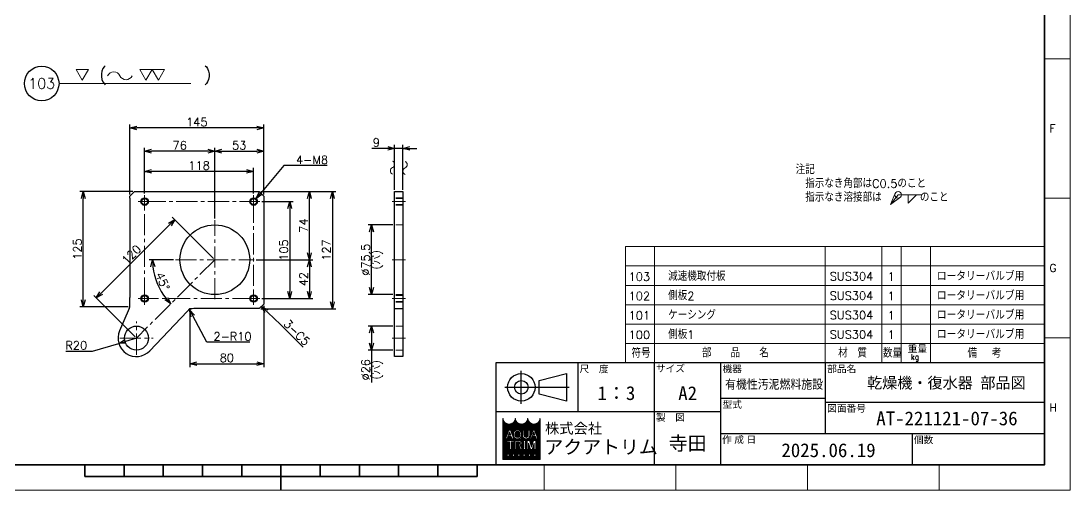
# Model space of a CAD drawing. Header units: millimetres. Extents: x 0 to 1764, y -26 to 1242.
# Drawn here: x 628 to 1764, y 0 to 508 of the extents above; entities that cross this region are included whole.
import ezdxf
from ezdxf.entities.mleader import LeaderData, LeaderLine
from ezdxf.enums import TextEntityAlignment as Align
from ezdxf.math import Vec2, Vec3

# ---------------------------------------------------------------- set-up
doc = ezdxf.new("R2010")
doc.units = ezdxf.units.MM
doc.header["$LTSCALE"] = 1.2
doc.header["$PDMODE"] = 99
doc.header["$PDSIZE"] = 1
doc.linetypes.add('CENTER2', pattern=[28.575, 19.05, -3.175, 3.175, -3.175])
doc.linetypes.add('HIDDEN', pattern=[9.525, 6.35, -3.175])
for name, color, linetype, lineweight in [('04_HIDDEN', 2, 'HIDDEN', 13), ('05_CENTER', 4, 'CENTER2', 13), ('07_TEXT', 3, 'Continuous', 13), ('08_DIM', 3, 'Continuous', 13), ('90_FRAME', 5, 'Continuous', 35)]:
    doc.layers.add(name, color=color, linetype=linetype, lineweight=lineweight)
doc.layers.add('10_DRAFT', color=8, linetype='Continuous', lineweight=0, plot=False)
doc.layers.add('91_BLANK', color=5, linetype='Continuous', lineweight=0, plot=False)
doc.styles.add('KSS_TXT', font='txt.shx', dxfattribs={"bigfont": 'extfont2.shx'})
doc.styles.add('KSS_TXT_L', font='txt.shx', dxfattribs={"height": 3, "bigfont": 'extfont2.shx'})
doc.styles.add('MS_G', font='MS Gothic.ttf')
doc.styles.get("Standard").update_dxf_attribs({"font": 'txt.shx', "bigfont": 'extfont2.shx'})
doc.styles.add('表題用', font='MS PGothic.ttf')
doc.dimstyles.new('KSS_DIM', dxfattribs={"dimscale": 3, "dimtxt": 3, "dimasz": 2.5, "dimexe": 1.25, "dimexo": 0.625, "dimtad": 1, "dimdsep": 46, "dimtxsty": 'KSS_TXT', "dimblk": 'OPEN30', "dimcen": 0, "dimazin": 2, "dimtfac": 0.75, "dimtmove": 0, "dimatfit": 3, "dimldrblk": 'OPEN30', "dimfxl": 1.25, "dimtolj": 1, "dimarcsym": 0})
doc.dimstyles.new('KSS_DIM$3', dxfattribs={"dimscale": 3, "dimtxt": 3, "dimasz": 2.5, "dimexe": 1.25, "dimexo": 0.625, "dimtad": 1, "dimtih": 1, "dimtoh": 1, "dimdsep": 46, "dimtxsty": 'KSS_TXT', "dimblk": 'OPEN30', "dimcen": 0, "dimazin": 2, "dimtfac": 0.75, "dimtofl": 0, "dimtmove": 0, "dimatfit": 3, "dimldrblk": 'OPEN30', "dimfxl": 1.25, "dimtolj": 1, "dimarcsym": 0})
doc.dimstyles.new('KSS_DIM$4', dxfattribs={"dimscale": 3, "dimtxt": 3, "dimasz": 2.5, "dimexe": 1.25, "dimexo": 0.625, "dimtad": 1, "dimtih": 1, "dimtoh": 1, "dimdsep": 46, "dimtxsty": 'KSS_TXT', "dimblk": 'OPEN30', "dimcen": 0, "dimse1": 1, "dimazin": 2, "dimtfac": 0.75, "dimtofl": 0, "dimtmove": 0, "dimatfit": 3, "dimldrblk": 'OPEN30', "dimfxl": 1.25, "dimtolj": 1, "dimarcsym": 0})

# ---------------------------------------------------------------- blocks, each defined once
blk = doc.blocks.new('Weld-line')
blk.add_line((0, 0), (1, 0))
blk = doc.blocks.new('Weld10-s5')
blk.add_circle((0, 0), 2)
blk = doc.blocks.new('Weld10-a1')
for p, q in [((5, 0), (0, 5)), ((0, 5), (0, 0)), ((0, 0), (5, 0))]:
    blk.add_line(p, q)
at = {"width": 0.9}
blk.add_attdef('S', text='', height=2.8, dxfattribs=at).set_placement((-2, 1), align=Align.RIGHT)
blk.add_attdef('L', (8, 1), '', height=2.8, dxfattribs=at)
blk = doc.blocks.new('_Open30')
at = {"color": 0, "linetype": 'ByBlock', "lineweight": -2}
for p, q in [((-1, 0.268), (0, 0)), ((0, 0), (-1, -0.268)), ((0, 0), (-1, 0))]:
    blk.add_line(p, q, dxfattribs=at)
blk = doc.blocks.new('AM_BALLOON1')
at = {"transparency": 16777216}
blk.add_circle((0, 0), 5, dxfattribs=at)
blk.add_attdef('B_NUMBER', text='', height=3, dxfattribs=at).set_placement((0, 0), align=Align.MIDDLE_CENTER)
blk = doc.blocks.new('_OPEN')
at = {"color": 0, "linetype": 'ByBlock'}
for p, q in [((-1, 0.17), (0, 0)), ((0, 0), (-1, -0.17)), ((0, 0), (-1, 0))]:
    blk.add_line(p, q, dxfattribs=at)
blk = doc.blocks.new('p1ba01')
for p, q in [((0, 0), (-1.5, 2.6)), ((-1.5, 2.6), (1.5, 2.6)), ((1.5, 2.6), (0, 0))]:
    blk.add_line(p, q)
blk = doc.blocks.new('p1ba02')
for p, q in [((-1.5, 2.6), (1.5, 2.6)), ((0, 0), (-1.5, 2.6)), ((1.5, 2.6), (0, 0)), ((3, 0), (1.5, 2.6)), ((1.5, 2.6), (4.5, 2.6)), ((4.5, 2.6), (3, 0))]:
    blk.add_line(p, q)
blk = doc.blocks.new('p1ba05')
for centre, start, end in [((-2.95, 0.29), 24.2276, 155.5758), ((0, 1.62), 204.2276, 335.5758)]:
    blk.add_arc(centre, 1.62, start, end)
blk = doc.blocks.new('M8Tz_1_1_1')
at = {"color": 0}
for radius in [4, 3.25]:
    blk.add_circle((0, 0), radius, dxfattribs=at)
at = {"layer": '05_CENTER'}
for p, q in [((6.9, 0), (-6.9, 0)), ((0, -6.9), (0, 6.9))]:
    blk.add_line(p, q, dxfattribs=at)
blk = doc.blocks.new('*D148')
at = {"layer": '08_DIM', "color": 0, "lineweight": -2, "transparency": 16777216}
for p, q in [((1030.9, 287.3), (1004, 287.3)), ((1007.7, 219.3), (1007.7, 279.8)), ((1030.9, 211.8), (1004, 211.8))]:
    blk.add_line(p, q, dxfattribs=at)
at = {"layer": 'Defpoints', "color": 0, "transparency": 16777216}
for p in [(1007.7, 287.3), (1032.7, 287.3), (1032.7, 211.8)]:
    blk.add_point(p, dxfattribs=at)
at = {"layer": '08_DIM', "color": 0, "lineweight": -2, "transparency": 16777216, "xscale": 7.5, "yscale": 7.5, "zscale": 7.5}
for p, rotation in [((1007.7, 287.3), 90), ((1007.7, 211.8), 270)]:
    blk.add_blockref('_Open30', p, dxfattribs=dict(at, rotation=rotation))
at = {"layer": '08_DIM', "color": 0, "transparency": 16777216, "char_height": 9, "attachment_point": 5, "rotation": 90, "style": 'KSS_TXT'}
for s, insert in [('\\A1;\\A1;%%c75.5', (1001.4, 249.5)), ('\\A1;(穴)', (1014.1, 249.5))]:
    blk.add_mtext(s, dxfattribs=dict(at, insert=insert))
blk = doc.blocks.new('*D149')
at = {"layer": '08_DIM', "color": 0, "lineweight": -2, "transparency": 16777216}
for p, q in [((887.9, 323.5), (944.2, 323.5)), ((940.5, 257), (940.5, 316)), ((882.7, 249.5), (944.2, 249.5))]:
    blk.add_line(p, q, dxfattribs=at)
at = {"layer": 'Defpoints', "color": 0, "transparency": 16777216}
for p in [(886, 323.5), (940.5, 323.5), (880.8, 249.5)]:
    blk.add_point(p, dxfattribs=at)
at = {"layer": '08_DIM', "color": 0, "lineweight": -2, "transparency": 16777216, "xscale": 7.5, "yscale": 7.5, "zscale": 7.5}
for p, rotation in [((940.5, 323.5), 90), ((940.5, 249.5), 270)]:
    blk.add_blockref('_Open30', p, dxfattribs=dict(at, rotation=rotation))
at = {"layer": '08_DIM', "color": 0, "transparency": 16777216, "insert": (934.1, 286.5), "char_height": 9, "attachment_point": 5, "rotation": 90, "style": 'KSS_TXT'}
blk.add_mtext('\\A1;74', dxfattribs=at)
blk = doc.blocks.new('*D150')
at = {"layer": '08_DIM', "color": 0, "lineweight": -2, "transparency": 16777216}
for p, q in [((888.8, 312.5), (922.8, 312.5)), ((919.1, 305), (919.1, 215)), ((888.8, 207.5), (922.8, 207.5))]:
    blk.add_line(p, q, dxfattribs=at)
at = {"layer": 'Defpoints', "color": 0, "transparency": 16777216}
for p in [(887, 312.5), (887, 207.5), (919.1, 207.5)]:
    blk.add_point(p, dxfattribs=at)
at = {"layer": '08_DIM', "color": 0, "lineweight": -2, "transparency": 16777216, "xscale": 7.5, "yscale": 7.5, "zscale": 7.5}
for p, rotation in [((919.1, 312.5), 90), ((919.1, 207.5), 270)]:
    blk.add_blockref('_Open30', p, dxfattribs=dict(at, rotation=rotation))
at = {"layer": '08_DIM', "color": 0, "transparency": 16777216, "insert": (912.7, 260), "char_height": 9, "attachment_point": 5, "rotation": 90, "style": 'KSS_TXT'}
blk.add_mtext('\\A1;105', dxfattribs=at)
blk = doc.blocks.new('*D151')
at = {"layer": '08_DIM', "color": 0, "lineweight": -2, "transparency": 16777216}
for p, q in [((882.7, 249.5), (944.2, 249.5)), ((940.5, 242), (940.5, 215)), ((888.8, 207.5), (944.2, 207.5))]:
    blk.add_line(p, q, dxfattribs=at)
at = {"layer": 'Defpoints', "color": 0, "transparency": 16777216}
for p in [(880.8, 249.5), (887, 207.5), (940.5, 207.5)]:
    blk.add_point(p, dxfattribs=at)
at = {"layer": '08_DIM', "color": 0, "lineweight": -2, "transparency": 16777216, "xscale": 7.5, "yscale": 7.5, "zscale": 7.5}
for p, rotation in [((940.5, 249.5), 90), ((940.5, 207.5), 270)]:
    blk.add_blockref('_Open30', p, dxfattribs=dict(at, rotation=rotation))
at = {"layer": '08_DIM', "color": 0, "transparency": 16777216, "insert": (934.1, 228.5), "char_height": 9, "attachment_point": 5, "rotation": 90, "style": 'KSS_TXT'}
blk.add_mtext('\\A1;42', dxfattribs=at)
blk = doc.blocks.new('*D152')
at = {"layer": '08_DIM', "color": 0, "lineweight": -2, "transparency": 16777216}
for p, q in [((887.9, 323.5), (969, 323.5)), ((965.3, 316), (965.3, 204)), ((887.9, 196.5), (969, 196.5))]:
    blk.add_line(p, q, dxfattribs=at)
at = {"layer": 'Defpoints', "color": 0, "transparency": 16777216}
for p in [(886, 323.5), (886, 196.5), (965.3, 196.5)]:
    blk.add_point(p, dxfattribs=at)
at = {"layer": '08_DIM', "color": 0, "lineweight": -2, "transparency": 16777216, "xscale": 7.5, "yscale": 7.5, "zscale": 7.5}
for p, rotation in [((965.3, 323.5), 90), ((965.3, 196.5), 270)]:
    blk.add_blockref('_Open30', p, dxfattribs=dict(at, rotation=rotation))
at = {"layer": '08_DIM', "color": 0, "transparency": 16777216, "insert": (958.9, 260), "char_height": 9, "attachment_point": 5, "rotation": 90, "style": 'KSS_TXT'}
blk.add_mtext('\\A1;127', dxfattribs=at)
blk = doc.blocks.new('*D153')
at = {"layer": '08_DIM', "color": 0, "lineweight": -2, "transparency": 16777216}
for p, q in [((838, 294.2), (838, 370.9)), ((845.5, 367.2), (883.5, 367.2)), ((891, 320.4), (891, 370.9))]:
    blk.add_line(p, q, dxfattribs=at)
at = {"layer": 'Defpoints', "color": 0, "transparency": 16777216}
for p in [(891, 367.2), (891, 318.5), (838, 292.3)]:
    blk.add_point(p, dxfattribs=at)
at = {"layer": '08_DIM', "color": 0, "lineweight": -2, "transparency": 16777216, "xscale": 7.5, "yscale": 7.5, "zscale": 7.5, "rotation": 180}
blk.add_blockref('_Open30', (838, 367.2), dxfattribs=at)
at = {"layer": '08_DIM', "color": 0, "lineweight": -2, "transparency": 16777216, "xscale": 7.5, "yscale": 7.5, "zscale": 7.5}
blk.add_blockref('_Open30', (891, 367.2), dxfattribs=at)
at = {"layer": '08_DIM', "color": 0, "transparency": 16777216, "insert": (864.5, 373.5), "char_height": 9, "attachment_point": 5, "style": 'KSS_TXT'}
blk.add_mtext('\\A1;53', dxfattribs=at)
blk = doc.blocks.new('*D154')
at = {"layer": '08_DIM', "color": 0, "lineweight": -2, "transparency": 16777216}
for p, q in [((762, 321.3), (762, 349)), ((872.5, 345.2), (769.5, 345.2)), ((880, 321.3), (880, 349))]:
    blk.add_line(p, q, dxfattribs=at)
at = {"layer": 'Defpoints', "color": 0, "transparency": 16777216}
for p in [(762, 345.2), (762, 319.5), (880, 319.5)]:
    blk.add_point(p, dxfattribs=at)
at = {"layer": '08_DIM', "color": 0, "lineweight": -2, "transparency": 16777216, "xscale": 7.5, "yscale": 7.5, "zscale": 7.5, "rotation": 180}
blk.add_blockref('_Open30', (762, 345.2), dxfattribs=at)
at = {"layer": '08_DIM', "color": 0, "lineweight": -2, "transparency": 16777216, "xscale": 7.5, "yscale": 7.5, "zscale": 7.5}
blk.add_blockref('_Open30', (880, 345.2), dxfattribs=at)
at = {"layer": '08_DIM', "color": 0, "transparency": 16777216, "insert": (821, 351.6), "char_height": 9, "attachment_point": 5, "style": 'KSS_TXT'}
blk.add_mtext('\\A1;118', dxfattribs=at)
blk = doc.blocks.new('*D155')
at = {"layer": '08_DIM', "color": 0, "lineweight": -2, "transparency": 16777216}
for p, q in [((762, 321.3), (762, 370.9)), ((830.5, 367.2), (769.5, 367.2)), ((838, 294.2), (838, 370.9))]:
    blk.add_line(p, q, dxfattribs=at)
at = {"layer": 'Defpoints', "color": 0, "transparency": 16777216}
for p in [(762, 367.2), (762, 319.5), (838, 292.3)]:
    blk.add_point(p, dxfattribs=at)
at = {"layer": '08_DIM', "color": 0, "lineweight": -2, "transparency": 16777216, "xscale": 7.5, "yscale": 7.5, "zscale": 7.5, "rotation": 180}
blk.add_blockref('_Open30', (762, 367.2), dxfattribs=at)
at = {"layer": '08_DIM', "color": 0, "lineweight": -2, "transparency": 16777216, "xscale": 7.5, "yscale": 7.5, "zscale": 7.5}
blk.add_blockref('_Open30', (838, 367.2), dxfattribs=at)
at = {"layer": '08_DIM', "color": 0, "transparency": 16777216, "insert": (800, 373.5), "char_height": 9, "attachment_point": 5, "style": 'KSS_TXT'}
blk.add_mtext('\\A1;76', dxfattribs=at)
blk = doc.blocks.new('*D156')
at = {"layer": '08_DIM', "color": 0, "lineweight": -2, "transparency": 16777216}
for p, q in [((746, 320.4), (746, 396)), ((883.5, 392.3), (753.5, 392.3)), ((891, 320.4), (891, 396))]:
    blk.add_line(p, q, dxfattribs=at)
at = {"layer": 'Defpoints', "color": 0, "transparency": 16777216}
for p in [(746, 392.3), (746, 318.5), (891, 318.5)]:
    blk.add_point(p, dxfattribs=at)
at = {"layer": '08_DIM', "color": 0, "lineweight": -2, "transparency": 16777216, "xscale": 7.5, "yscale": 7.5, "zscale": 7.5, "rotation": 180}
blk.add_blockref('_Open30', (746, 392.3), dxfattribs=at)
at = {"layer": '08_DIM', "color": 0, "lineweight": -2, "transparency": 16777216, "xscale": 7.5, "yscale": 7.5, "zscale": 7.5}
blk.add_blockref('_Open30', (891, 392.3), dxfattribs=at)
at = {"layer": '08_DIM', "color": 0, "transparency": 16777216, "insert": (818.5, 398.7), "char_height": 9, "attachment_point": 5, "style": 'KSS_TXT'}
blk.add_mtext('\\A1;145', dxfattribs=at)
blk = doc.blocks.new('*D157')
at = {"layer": '08_DIM', "color": 0, "lineweight": -2, "transparency": 16777216}
for p, q in [((836.7, 250.9), (791.9, 295.6)), ((715, 213.4), (789.3, 287.7)), ((751.9, 166), (707.1, 210.8))]:
    blk.add_line(p, q, dxfattribs=at)
at = {"layer": 'Defpoints', "color": 0, "transparency": 16777216}
for p in [(794.6, 293), (838, 249.5), (753.2, 164.7)]:
    blk.add_point(p, dxfattribs=at)
at = {"layer": '08_DIM', "color": 0, "lineweight": -2, "transparency": 16777216, "xscale": 7.5, "yscale": 7.5, "zscale": 7.5}
for p, rotation in [((794.6, 293), 44.9999995195425), ((709.7, 208.1), 224.9999995195425)]:
    blk.add_blockref('_Open30', p, dxfattribs=dict(at, rotation=rotation))
at = {"layer": '08_DIM', "color": 0, "transparency": 16777216, "insert": (747.6, 255.1), "char_height": 9, "attachment_point": 5, "rotation": 45, "style": 'KSS_TXT'}
blk.add_mtext('\\A1;120', dxfattribs=at)
blk = doc.blocks.new('*D158')
at = {"layer": '08_DIM', "color": 0, "lineweight": -2, "transparency": 16777216}
for p, q in [((1030.9, 177.7), (1004, 177.7)), ((1007.7, 170.2), (1007.7, 159.2)), ((1030.9, 151.7), (1004, 151.7)), ((1007.7, 151.7), (1007.7, 116.4))]:
    blk.add_line(p, q, dxfattribs=at)
at = {"layer": 'Defpoints', "color": 0, "transparency": 16777216}
for p in [(1032.7, 177.7), (1007.7, 151.7), (1032.7, 151.7)]:
    blk.add_point(p, dxfattribs=at)
at = {"layer": '08_DIM', "color": 0, "lineweight": -2, "transparency": 16777216, "xscale": 7.5, "yscale": 7.5, "zscale": 7.5}
for p, rotation in [((1007.7, 177.7), 90), ((1007.7, 151.7), 270)]:
    blk.add_blockref('_Open30', p, dxfattribs=dict(at, rotation=rotation))
at = {"layer": '08_DIM', "color": 0, "transparency": 16777216, "char_height": 9, "attachment_point": 5, "rotation": 90, "style": 'KSS_TXT'}
for s, insert in [('\\A1;\\A1;%%c26', (1001.4, 130.3)), ('\\A1;(穴)', (1014.1, 130.3))]:
    blk.add_mtext(s, dxfattribs=dict(at, insert=insert))
blk = doc.blocks.new('*D159')
at = {"layer": '08_DIM', "color": 0, "lineweight": -2, "transparency": 16777216}
for p, q in [((753.2, 164.7), (741.2, 161.1)), ((676.6, 150.3), (705.7, 150.3)), ((705.7, 150.3), (734, 158.9))]:
    blk.add_line(p, q, dxfattribs=at)
at = {"layer": 'Defpoints', "color": 0, "transparency": 16777216}
for p in [(753.2, 164.7), (734, 158.9)]:
    blk.add_point(p, dxfattribs=at)
at = {"layer": '08_DIM', "color": 0, "lineweight": -2, "transparency": 16777216, "xscale": 7.5, "yscale": 7.5, "zscale": 7.5, "rotation": 196.8527850480112}
blk.add_blockref('_Open30', (734, 158.9), dxfattribs=at)
at = {"layer": '08_DIM', "color": 0, "transparency": 16777216, "insert": (688, 156.7), "char_height": 9, "attachment_point": 5, "style": 'KSS_TXT'}
blk.add_mtext('\\A1;R20', dxfattribs=at)
blk = doc.blocks.new('*D160')
at = {"layer": '08_DIM', "color": 0, "lineweight": -2, "transparency": 16777216}
for p, q in [((749.2, 323.5), (691.8, 323.5)), ((695.6, 206), (695.6, 316)), ((744.2, 198.5), (691.8, 198.5))]:
    blk.add_line(p, q, dxfattribs=at)
at = {"layer": 'Defpoints', "color": 0, "transparency": 16777216}
for p in [(695.6, 323.5), (751, 323.5), (746, 198.5)]:
    blk.add_point(p, dxfattribs=at)
at = {"layer": '08_DIM', "color": 0, "lineweight": -2, "transparency": 16777216, "xscale": 7.5, "yscale": 7.5, "zscale": 7.5}
for p, rotation in [((695.6, 323.5), 90), ((695.6, 198.5), 270)]:
    blk.add_blockref('_Open30', p, dxfattribs=dict(at, rotation=rotation))
at = {"layer": '08_DIM', "color": 0, "transparency": 16777216, "insert": (689.2, 261), "char_height": 9, "attachment_point": 5, "rotation": 90, "style": 'KSS_TXT'}
blk.add_mtext('\\A1;125', dxfattribs=at)
blk = doc.blocks.new('*D161')
at = {"layer": '08_DIM', "color": 0, "lineweight": -2, "transparency": 16777216}
for p, q in [((811, 194.7), (811, 133)), ((891, 199.7), (891, 133)), ((818.5, 136.8), (883.5, 136.8))]:
    blk.add_line(p, q, dxfattribs=at)
at = {"layer": 'Defpoints', "color": 0, "transparency": 16777216}
for p in [(811, 196.5), (891, 201.5), (891, 136.8)]:
    blk.add_point(p, dxfattribs=at)
at = {"layer": '08_DIM', "color": 0, "lineweight": -2, "transparency": 16777216, "xscale": 7.5, "yscale": 7.5, "zscale": 7.5, "rotation": 180}
blk.add_blockref('_Open30', (811, 136.8), dxfattribs=at)
at = {"layer": '08_DIM', "color": 0, "lineweight": -2, "transparency": 16777216, "xscale": 7.5, "yscale": 7.5, "zscale": 7.5}
blk.add_blockref('_Open30', (891, 136.8), dxfattribs=at)
at = {"layer": '08_DIM', "color": 0, "transparency": 16777216, "insert": (851, 143.2), "char_height": 9, "attachment_point": 5, "style": 'KSS_TXT'}
blk.add_mtext('\\A1;80', dxfattribs=at)
blk = doc.blocks.new('*D162')
at = {"layer": '08_DIM', "color": 0, "lineweight": -2, "transparency": 16777216}
for p, q in [((829.5, 160.1), (814.2, 188.7)), ((876.1, 160.1), (829.5, 160.1))]:
    blk.add_line(p, q, dxfattribs=at)
at = {"layer": 'Defpoints', "color": 0, "transparency": 16777216}
for p in [(810.6, 195.3), (815.3, 186.5)]:
    blk.add_point(p, dxfattribs=at)
at = {"layer": '08_DIM', "color": 0, "lineweight": -2, "transparency": 16777216, "xscale": 7.5, "yscale": 7.5, "zscale": 7.5, "rotation": 118.1033801821888}
blk.add_blockref('_Open30', (810.6, 195.3), dxfattribs=at)
at = {"layer": '08_DIM', "color": 0, "transparency": 16777216, "insert": (857.2, 166.4), "char_height": 9, "attachment_point": 5, "style": 'KSS_TXT'}
blk.add_mtext('\\A1;2-R10', dxfattribs=at)
blk = doc.blocks.new('*D163')
at = {"layer": '08_DIM', "color": 0, "lineweight": -2, "transparency": 16777216}
for p, q in [((912.8, 351.5), (887.4, 321.3)), ((959.8, 351.5), (912.8, 351.5))]:
    blk.add_line(p, q, dxfattribs=at)
at = {"layer": 'Defpoints', "color": 0, "transparency": 16777216}
for p in [(877.5, 309.5), (882.6, 315.6)]:
    blk.add_point(p, dxfattribs=at)
at = {"layer": '08_DIM', "color": 0, "lineweight": -2, "transparency": 16777216, "xscale": 7.5, "yscale": 7.5, "zscale": 7.5, "rotation": 229.928171727971}
blk.add_blockref('_Open30', (882.6, 315.6), dxfattribs=at)
at = {"layer": '08_DIM', "color": 0, "transparency": 16777216, "insert": (943.3, 357.8), "char_height": 9, "attachment_point": 5, "style": 'KSS_TXT'}
blk.add_mtext('\\A1;4-M8', dxfattribs=at)
blk = doc.blocks.new('*D164')
at = {"layer": '08_DIM', "color": 0, "lineweight": -2, "transparency": 16777216}
for p, q in [((1025.2, 370.2), (1008, 370.2)), ((1032.7, 325.4), (1032.7, 374)), ((1041.7, 370.2), (1032.7, 370.2)), ((1041.7, 325.4), (1041.7, 374)), ((1049.2, 370.2), (1056.7, 370.2))]:
    blk.add_line(p, q, dxfattribs=at)
at = {"layer": 'Defpoints', "color": 0, "transparency": 16777216}
for p in [(1032.7, 370.2), (1032.7, 323.5), (1041.7, 323.5)]:
    blk.add_point(p, dxfattribs=at)
at = {"layer": '08_DIM', "color": 0, "lineweight": -2, "transparency": 16777216, "xscale": 7.5, "yscale": 7.5, "zscale": 7.5}
blk.add_blockref('_Open30', (1032.7, 370.2), dxfattribs=at)
at = {"layer": '08_DIM', "color": 0, "lineweight": -2, "transparency": 16777216, "xscale": 7.5, "yscale": 7.5, "zscale": 7.5, "rotation": 180}
blk.add_blockref('_Open30', (1041.7, 370.2), dxfattribs=at)
at = {"layer": '08_DIM', "color": 0, "transparency": 16777216, "insert": (1012.9, 376.6), "char_height": 9, "attachment_point": 5, "style": 'KSS_TXT'}
blk.add_mtext('\\A1;9', dxfattribs=at)
blk = doc.blocks.new('*D206')
at = {"layer": '08_DIM', "color": 0, "lineweight": -2, "transparency": 16777216}
blk.add_line((793.4, 249.5), (766.8, 249.5), dxfattribs=at)
blk.add_arc((838, 249.5), 67.5, 186.3707, 218.6293, dxfattribs=at)
at = {"layer": 'Defpoints', "color": 0, "transparency": 16777216}
for p in [(795.3, 249.5), (838, 249.5), (880.8, 249.5), (772.8, 232.1), (753.2, 164.7)]:
    blk.add_point(p, dxfattribs=at)
at = {"layer": '08_DIM', "color": 0, "lineweight": -2, "transparency": 16777216, "xscale": 7.5, "yscale": 7.5, "zscale": 7.5}
for p, rotation in [((770.5, 249.5), 93.1853690299014), ((790.3, 201.8), 311.8146304896411)]:
    blk.add_blockref('_Open30', p, dxfattribs=dict(at, rotation=rotation))
at = {"layer": '08_DIM', "color": 0, "transparency": 16777216, "insert": (781.6, 226.1), "char_height": 9, "attachment_point": 5, "rotation": 292.5, "style": 'KSS_TXT'}
blk.add_mtext('\\A1;45%%d', dxfattribs=at)
blk = doc.blocks.new('Jis_w20130906110600')
blk.add_blockref('Weld10-s5', (0, 0))
at = {"xscale": -1, "rotation": 180}
blk.add_blockref('Weld10-a1', (6, 0), dxfattribs=at)
at = {"layer": '08_DIM', "xscale": 14, "yscale": 14, "zscale": 14}
blk.add_blockref('Weld-line', (0, 0), dxfattribs=at)
at = {"style": 'KSS_TXT', "flags": 1}
blk.add_attdef('JISINFO', (0, 0), '', height=3, dxfattribs=at)
at = {"layer": '08_DIM'}
blk.add_leader([(-4.63, -5.77), (0, 0)], dimstyle='KSS_DIM', dxfattribs=at)

msp = doc.modelspace()

# ---------------------------------------------------------------- hatches: boundary and pattern name
at = {"layer": '90_FRAME', "lineweight": 5}
h = msp.add_hatch(dxfattribs=at)
h.set_pattern_fill('_USER', color=4, scale=0.9, angle=45, pattern_type=0)
h.set_pattern_definition([(45, (-709.2579, -11.2265), (-0.6363961, 0.6363961), [])])
edge = h.paths.add_edge_path()
edge.add_arc((1190.33, 77.307), 0.192, 90, 180)
edge.add_ellipse((1183.606, 77.307), major_axis=(-6.532, 0), ratio=0.88235294, start_angle=360, end_angle=540, ccw=False)
edge.add_arc((1176.882, 77.307), 0.192, 3.187318, 180)
edge.add_ellipse((1170.158, 77.307), major_axis=(-6.532, 0), ratio=0.88235294, start_angle=360, end_angle=540, ccw=False)
edge.add_arc((1163.433, 77.307), 0.192, 3.187318, 180)
edge.add_ellipse((1156.709, 77.307), major_axis=(-6.532, 0), ratio=0.88235294, start_angle=360, end_angle=540, ccw=False)
edge.add_arc((1149.985, 77.307), 0.192, 3.187318, 90)
edge.add_line((1149.985, 77.499), (1149.985, 33.119))
edge.add_line((1149.985, 33.119), (1190.33, 33.119))
edge.add_line((1190.33, 33.119), (1190.33, 77.499))
h.paths.add_polyline_path([(1156.491, 65.047), (1158.084, 65.047), (1161.706, 55.487), (1161.706, 55.441), (1159.981, 55.441), (1159.08, 57.973), (1155.533, 57.973), (1156.053, 59.433), (1158.56, 59.433), (1157.287, 63.007), (1154.593, 55.441), (1152.868, 55.441), (1152.868, 55.487)], flags=16)
edge = h.paths.add_edge_path(flags=16)
edge.add_ellipse((1165.715, 60.82), major_axis=(-4.419, 0), ratio=0.95652174, start_angle=180, end_angle=360, ccw=False)
edge.add_line((1170.134, 60.82), (1170.134, 59.667))
edge.add_ellipse((1165.715, 59.667), major_axis=(-4.419, 0), ratio=0.95652174, start_angle=143.33265, end_angle=180, ccw=False)
edge.add_line((1169.202, 57.071), (1167.964, 58.092))
edge.add_ellipse((1165.715, 59.781), major_axis=(2.818, 0), ratio=0.99503582, start_angle=-36.905754, end_angle=0)
edge.add_line((1168.533, 59.78), (1168.533, 60.707))
edge.add_ellipse((1165.715, 60.707), major_axis=(2.818, 0), ratio=0.99471826, start_angle=360, end_angle=540)
edge.add_line((1162.897, 60.707), (1162.897, 59.78))
edge.add_ellipse((1165.715, 59.781), major_axis=(2.818, 0), ratio=0.99503582, start_angle=-180, end_angle=-65.651022)
edge.add_line((1166.872, 57.224), (1166.087, 57.988))
edge.add_line((1166.087, 57.988), (1166.938, 58.891))
edge.add_line((1166.938, 58.891), (1170.497, 55.959))
edge.add_line((1170.497, 55.959), (1169.385, 54.779))
edge.add_line((1169.385, 54.779), (1168.049, 56.079))
edge.add_ellipse((1165.715, 59.667), major_axis=(-4.419, 0), ratio=0.95652174, start_angle=0, end_angle=123.036902, ccw=False)
edge.add_line((1161.296, 59.667), (1161.296, 60.82))
h.paths.add_polyline_path([(1161.992, 53.52), (1161.992, 52.175), (1159.11, 52.175, 0.41421356), (1158.918, 51.983), (1158.918, 43.914), (1157.189, 43.914), (1157.189, 51.983, 0.41421356), (1156.997, 52.175), (1154.115, 52.175), (1154.115, 53.52)], flags=16)
edge = h.paths.add_edge_path(flags=16)
edge.add_line((1163.087, 53.52), (1167.505, 53.52))
edge.add_ellipse((1167.505, 50.993), major_axis=(-3.101, 0), ratio=0.8148203, start_angle=115.670702, end_angle=270, ccw=False)
edge.add_arc((1167.981, 47.568), 1.256, 22.272952, 58.553113, ccw=False)
edge.add_line((1169.143, 48.044), (1170.799, 43.991))
edge.add_line((1170.799, 43.991), (1170.799, 43.914))
edge.add_line((1170.799, 43.914), (1168.935, 43.914))
edge.add_line((1168.935, 43.914), (1167.473, 47.984))
edge.add_arc((1166.76, 47.697), 0.768, 21.928298, 90)
edge.add_line((1166.76, 48.466), (1164.873, 48.466))
edge.add_line((1164.873, 48.466), (1164.873, 49.811))
edge.add_line((1164.873, 49.811), (1167.736, 49.811))
edge.add_arc((1167.695, 50.993), 1.183, 271.997057, 448.002943)
edge.add_line((1167.736, 52.175), (1164.816, 52.175))
edge.add_line((1164.816, 52.175), (1164.816, 43.914))
edge.add_line((1164.816, 43.914), (1163.087, 43.914))
edge.add_line((1163.087, 43.914), (1163.087, 53.52))
h.paths.add_polyline_path([(1171.022, 65.047), (1172.751, 65.047), (1172.751, 59.667, 0.17503056), (1173.514, 57.466, 0.25714961), (1176.599, 57.466, 0.17503056), (1177.362, 59.667), (1177.362, 65.047), (1179.091, 65.047), (1179.091, 59.32, -0.37939124), (1175.345, 55.441), (1174.768, 55.441, -0.37939124), (1171.022, 59.32)], flags=16)
h.paths.add_polyline_path([(1172.256, 53.52), (1174.369, 53.52), (1174.369, 52.175, 0.41421356), (1174.177, 51.983), (1174.177, 45.451, 0.41421356), (1174.369, 45.259), (1174.369, 43.914), (1172.256, 43.914), (1172.256, 45.259, 0.41421356), (1172.448, 45.451), (1172.448, 51.983, 0.41421356), (1172.256, 52.175)], flags=16)
h.paths.add_polyline_path([(1176.1, 53.52), (1178.609, 53.52), (1180.903, 46.543), (1183.197, 53.52), (1185.708, 53.52), (1185.708, 43.914), (1183.978, 43.914), (1183.978, 50.638), (1181.768, 43.914), (1180.038, 43.914), (1177.827, 50.638), (1177.829, 43.914), (1176.1, 43.914)], flags=16)
h.paths.add_polyline_path([(1182.616, 65.047), (1184.209, 65.047), (1187.831, 55.487), (1187.831, 55.441), (1186.106, 55.441), (1185.205, 57.973), (1181.658, 57.973), (1182.178, 59.433), (1184.685, 59.433), (1183.412, 63.007), (1180.718, 55.441), (1178.994, 55.441), (1178.994, 55.487)], flags=16)
h.paths.add_polyline_path([(1154.596, 38.883), (1156.901, 38.883), (1156.901, 36.577), (1154.596, 36.577)], flags=16)
h.paths.add_polyline_path([(1160.36, 38.883), (1162.665, 38.883), (1162.665, 36.577), (1160.36, 36.577)], flags=16)
h.paths.add_polyline_path([(1166.123, 38.883), (1168.429, 38.883), (1168.429, 36.577), (1166.123, 36.577)], flags=16)
h.paths.add_polyline_path([(1171.887, 38.883), (1174.192, 38.883), (1174.192, 36.577), (1171.887, 36.577)], flags=16)
h.paths.add_polyline_path([(1177.65, 38.883), (1179.956, 38.883), (1179.956, 36.577), (1177.65, 36.577)], flags=16)
h.paths.add_polyline_path([(1183.414, 38.883), (1185.719, 38.883), (1185.719, 36.577), (1183.414, 36.577)], flags=16)

# ---------------------------------------------------------------- linework, layer by layer
at = {"color": 0}
for p, q in [((746.035, 318.528), (751.035, 323.528)), ((746.035, 316.394), (746.035, 318.528)), ((751.035, 323.528), (886.035, 323.528)), ((886.035, 323.528), (891.035, 318.528)), ((891.035, 318.528), (891.035, 201.527)), ((746.035, 316.394), (746.035, 208.661)), ((746.035, 200.598), (746.035, 208.661)), ((808.078, 193.415), (767.681, 150.898)), ((886.035, 196.527), (815.328, 196.527)), ((891.035, 201.527), (886.035, 196.527)), ((1032.726, 196.527), (1041.726, 196.527))]:
    msp.add_line(p, q, dxfattribs=at)
msp.add_line((745.213, 196.628), (734.826, 172.614))
for points in [[(1032.726, 190.877), (1032.726, 323.528), (1041.726, 323.528), (1041.726, 190.877)], [(1032.726, 148.177), (1032.726, 190.877)], [(1041.726, 190.877), (1041.726, 148.177)], [(1041.726, 148.177), (1041.726, 144.674), (1032.726, 144.674), (1032.726, 148.177)]]:
    msp.add_lwpolyline(points, dxfattribs=at)
for centre, radius in [((838.035, 249.527), 37.75), ((753.182, 164.674), 13)]:
    msp.add_circle(centre, radius, dxfattribs=at)
msp.add_arc((736.035, 200.598), 10, 336.608622, 0)
for centre, radius, start, end in [((815.328, 186.527), 10, 90, 136.464597), ((753.182, 164.674), 20, 156.608622, 316.464597)]:
    msp.add_arc(centre, radius, start, end, dxfattribs=at)
at = {"layer": '04_HIDDEN'}
for p, q in [((1041.726, 316.528), (1032.726, 316.528)), ((1041.726, 315.778), (1032.726, 315.778)), ((1041.726, 309.278), (1032.726, 309.278)), ((1041.726, 308.528), (1032.726, 308.528)), ((1041.726, 211.528), (1032.726, 211.528)), ((1041.726, 210.778), (1032.726, 210.778)), ((1041.726, 204.278), (1032.726, 204.278)), ((1041.726, 203.528), (1032.726, 203.528))]:
    msp.add_line(p, q, dxfattribs=at)
at = {"layer": '04_HIDDEN', "color": 9}
for p, q in [((1041.726, 287.277), (1032.726, 287.277)), ((1041.726, 211.777), (1032.726, 211.777))]:
    msp.add_line(p, q, dxfattribs=at)
at = {"layer": '04_HIDDEN', "color": 252}
for p, q in [((1041.726, 177.674), (1032.726, 177.674)), ((1041.726, 151.674), (1032.726, 151.674))]:
    msp.add_line(p, q, dxfattribs=at)
at = {"layer": '05_CENTER'}
for p, q in [((1044.441, 312.528), (1030.011, 312.528)), ((838.035, 206.777), (838.035, 292.277)), ((838.035, 249.527), (753.182, 164.674)), ((795.285, 249.527), (880.785, 249.527)), ((1044.441, 249.527), (1030.011, 249.527)), ((1044.441, 207.528), (1030.011, 207.528)), ((753.182, 146.674), (753.182, 182.674)), ((735.182, 164.674), (771.182, 164.674)), ((1044.441, 164.674), (1030.011, 164.674))]:
    msp.add_line(p, q, dxfattribs=at)
msp.add_lwpolyline([(762.035, 312.528), (880.035, 312.528), (880.035, 207.528), (762.035, 207.528)], close=True, dxfattribs=at)
at = {"layer": '08_DIM'}
for p, q in [((669.326, 440.488), (812.148, 440.488)), ((746.035, 198.528), (745.213, 196.628)), ((746.035, 200.598), (746.035, 198.528)), ((811.035, 196.527), (808.078, 193.415)), ((815.328, 196.527), (811.035, 196.527))]:
    msp.add_line(p, q, dxfattribs=at)
at = {"layer": '10_DRAFT'}
for p, q in [((1041.726, 249.527), (1032.726, 249.527)), ((1041.726, 164.674), (1032.726, 164.674))]:
    msp.add_line(p, q, dxfattribs=at)
at = {"layer": '90_FRAME', "color": 4, "lineweight": 13}
for p, q in [((1764.068, 467.394), (1736.459, 467.394)), ((1764.068, 316.17), (1736.459, 316.17)), ((1282.795, 263.8), (1736.459, 263.8)), ((1282.795, 263.8), (1282.795, 137.8)), ((1314.295, 263.8), (1314.295, 137.8)), ((1499.066, 263.8), (1499.066, 137.8)), ((1560.398, 263.8), (1560.398, 137.8)), ((1581.398, 263.8), (1581.398, 137.8)), ((1612.898, 263.8), (1612.898, 137.8)), ((1282.795, 242.8), (1736.459, 242.8)), ((1282.795, 221.8), (1736.459, 221.8)), ((1282.795, 200.8), (1736.459, 200.8)), ((1282.795, 179.8), (1736.459, 179.8)), ((1764.068, 164.946), (1736.459, 164.946)), ((1282.795, 158.8), (1736.459, 158.8)), ((1194.737, 0), (1194.737, 27.485)), ((1337.305, 0), (1337.305, 27.485)), ((1479.873, 0), (1479.873, 27.485)), ((1622.441, 0), (1622.441, 27.485))]:
    msp.add_line(p, q, dxfattribs=at)
at = {"layer": '90_FRAME', "color": 0, "lineweight": 25}
for p, q in [((1231.559, 84.764), (1231.559, 137.8)), ((1314.295, 27.485), (1314.295, 137.8)), ((1385.78, 27.485), (1385.78, 137.8)), ((1499.066, 137.8), (1499.066, 61.428)), ((1169.931, 93.462), (1169.931, 129.102)), ((1152.111, 111.282), (1221.906, 111.282)), ((1385.78, 99.614), (1499.066, 99.614)), ((1499.066, 95.371), (1736.459, 95.371)), ((1385.78, 84.764), (1142.459, 84.764)), ((1385.78, 61.428), (1736.459, 61.428)), ((1593.187, 61.428), (1593.187, 27.485))]:
    msp.add_line(p, q, dxfattribs=at)
at = {"layer": '90_FRAME', "color": 4, "lineweight": 5}
for p, q in [((1149.985, 33.119), (1149.985, 77.499)), ((1190.33, 77.499), (1190.33, 33.119)), ((1152.868, 55.487), (1156.491, 65.047)), ((1154.593, 55.441), (1157.287, 63.007)), ((1155.533, 57.973), (1156.053, 59.433)), ((1155.533, 57.973), (1159.08, 57.973)), ((1156.053, 59.433), (1158.56, 59.433)), ((1156.491, 65.047), (1158.084, 65.047)), ((1158.56, 59.433), (1157.287, 63.007)), ((1161.706, 55.487), (1158.084, 65.047)), ((1159.981, 55.441), (1159.08, 57.973)), ((1161.296, 60.82), (1161.296, 59.667)), ((1162.897, 60.707), (1162.897, 59.785)), ((1166.087, 57.988), (1166.938, 58.891)), ((1166.087, 57.988), (1166.872, 57.224)), ((1166.938, 58.891), (1170.497, 55.959)), ((1167.964, 58.092), (1169.202, 57.071)), ((1168.533, 60.707), (1168.533, 59.785)), ((1170.134, 60.82), (1170.134, 59.667)), ((1171.022, 59.32), (1171.022, 65.047)), ((1172.751, 65.047), (1171.022, 65.047)), ((1172.751, 59.667), (1172.751, 65.047)), ((1177.362, 59.667), (1177.362, 65.047)), ((1177.362, 65.047), (1179.091, 65.047)), ((1178.994, 55.487), (1182.616, 65.047)), ((1179.091, 59.32), (1179.091, 65.047)), ((1180.718, 55.441), (1183.412, 63.007)), ((1181.658, 57.973), (1182.178, 59.433)), ((1181.658, 57.973), (1185.205, 57.973)), ((1182.178, 59.433), (1184.685, 59.433)), ((1182.616, 65.047), (1184.209, 65.047)), ((1184.685, 59.433), (1183.412, 63.007)), ((1187.831, 55.487), (1184.209, 65.047)), ((1186.106, 55.441), (1185.205, 57.973)), ((1152.868, 55.441), (1152.868, 55.487)), ((1152.868, 55.487), (1152.868, 55.487)), ((1152.868, 55.441), (1152.868, 55.487)), ((1152.868, 55.441), (1154.593, 55.441)), ((1154.115, 53.52), (1161.992, 53.52)), ((1154.115, 53.52), (1154.115, 52.175)), ((1154.115, 52.175), (1156.997, 52.175)), ((1157.189, 43.914), (1157.189, 51.983)), ((1158.918, 43.914), (1158.918, 51.983)), ((1159.11, 52.175), (1161.992, 52.175)), ((1161.706, 55.441), (1159.981, 55.441)), ((1161.706, 55.441), (1161.706, 55.487)), ((1161.992, 53.52), (1161.992, 52.175)), ((1163.087, 53.52), (1163.087, 43.914)), ((1163.087, 53.52), (1167.505, 53.52)), ((1164.816, 43.914), (1164.816, 52.175)), ((1164.816, 52.175), (1167.736, 52.175)), ((1164.873, 48.466), (1164.873, 49.811)), ((1164.873, 49.811), (1167.736, 49.811)), ((1164.873, 48.466), (1166.76, 48.466)), ((1167.473, 47.984), (1168.935, 43.914)), ((1168.049, 56.079), (1169.385, 54.779)), ((1169.143, 48.044), (1170.799, 43.991)), ((1169.385, 54.779), (1170.497, 55.959)), ((1172.256, 53.52), (1174.369, 53.52)), ((1172.256, 53.52), (1172.256, 52.175)), ((1172.448, 45.451), (1172.448, 51.983)), ((1174.177, 45.451), (1174.177, 51.983)), ((1174.369, 53.52), (1174.369, 52.175)), ((1175.345, 55.441), (1174.768, 55.441)), ((1176.1, 53.52), (1176.1, 43.914)), ((1176.1, 53.52), (1178.609, 53.52)), ((1177.829, 43.914), (1177.827, 50.638)), ((1180.038, 43.914), (1177.827, 50.638)), ((1180.903, 46.543), (1178.609, 53.52)), ((1178.994, 55.441), (1178.994, 55.487)), ((1178.994, 55.487), (1178.994, 55.487)), ((1178.994, 55.441), (1178.994, 55.487)), ((1178.994, 55.441), (1180.718, 55.441)), ((1180.903, 46.543), (1183.197, 53.52)), ((1181.768, 43.914), (1183.978, 50.638)), ((1185.708, 53.52), (1183.197, 53.52)), ((1183.978, 50.638), (1183.978, 43.914)), ((1185.708, 43.914), (1185.708, 53.52)), ((1187.831, 55.441), (1186.106, 55.441)), ((1187.831, 55.441), (1187.831, 55.487)), ((1154.596, 38.883), (1156.901, 38.883)), ((1154.596, 38.883), (1154.596, 36.577)), ((1156.901, 36.577), (1154.596, 36.577)), ((1156.901, 38.883), (1156.901, 36.577)), ((1157.189, 43.914), (1158.918, 43.914)), ((1160.36, 38.883), (1162.665, 38.883)), ((1160.36, 38.883), (1160.36, 36.577)), ((1162.665, 36.577), (1160.36, 36.577)), ((1162.665, 38.883), (1162.665, 36.577)), ((1163.087, 43.914), (1164.816, 43.914)), ((1166.123, 38.883), (1168.429, 38.883)), ((1166.123, 38.883), (1166.123, 36.577)), ((1168.429, 36.577), (1166.123, 36.577)), ((1168.429, 38.883), (1168.429, 36.577)), ((1168.935, 43.914), (1170.799, 43.914)), ((1170.799, 43.991), (1170.799, 43.914)), ((1171.887, 38.883), (1174.192, 38.883)), ((1171.887, 38.883), (1171.887, 36.577)), ((1174.192, 36.577), (1171.887, 36.577)), ((1172.256, 43.914), (1172.256, 45.259)), ((1172.256, 43.914), (1174.369, 43.914)), ((1174.192, 38.883), (1174.192, 36.577)), ((1174.369, 43.914), (1174.369, 45.259)), ((1176.1, 43.914), (1177.829, 43.914)), ((1177.65, 38.883), (1179.956, 38.883)), ((1177.65, 38.883), (1177.65, 36.577)), ((1179.956, 36.577), (1177.65, 36.577)), ((1179.956, 38.883), (1179.956, 36.577)), ((1180.038, 43.914), (1181.768, 43.914)), ((1185.719, 38.883), (1183.414, 38.883)), ((1183.414, 38.883), (1183.414, 36.577)), ((1183.414, 36.577), (1185.719, 36.577)), ((1183.978, 43.914), (1185.708, 43.914)), ((1185.719, 38.883), (1185.719, 36.577)), ((1190.33, 33.119), (1149.985, 33.119))]:
    msp.add_line(p, q, dxfattribs=at)
at = {"layer": '90_FRAME'}
for p, q in [((697.224, 14.743), (697.224, 27.485)), ((739.699, 14.743), (739.699, 27.485)), ((782.175, 14.743), (782.175, 27.485)), ((824.65, 14.743), (824.65, 27.485)), ((867.125, 14.743), (867.125, 27.485)), ((909.6, 0), (909.6, 27.485)), ((952.076, 14.743), (952.076, 27.485)), ((994.551, 14.743), (994.551, 27.485)), ((1037.026, 14.743), (1037.026, 27.485)), ((1079.501, 14.743), (1079.501, 27.485)), ((1121.977, 14.743), (1121.977, 27.485)), ((697.224, 14.743), (1121.977, 14.743))]:
    msp.add_line(p, q, dxfattribs=at)
msp.add_lwpolyline([(82.742, 27.485), (1736.459, 27.485), (1736.459, 1209.75), (82.742, 1209.75)], close=True, dxfattribs=at)
at = {"layer": '90_FRAME', "color": 0, "lineweight": 25}
msp.add_lwpolyline([(1142.459, 27.485), (1736.459, 27.485), (1736.459, 137.8), (1142.459, 137.8)], close=True, dxfattribs=at)
msp.add_lwpolyline([(1189.236, 118.707), (1218.936, 126.132), (1218.936, 96.432), (1189.236, 103.857), (1189.236, 118.707)], dxfattribs=at)
for radius in [14.85, 7.425]:
    msp.add_circle((1169.931, 111.282), radius, dxfattribs=at)
at = {"layer": '90_FRAME', "color": 4, "lineweight": 5}
for centre, radius, start, end in [((1149.985, 77.307), 0.192, 0, 90), ((1163.433, 77.307), 0.192, 0, 180), ((1163.433, 77.307), 0.192, 0, 90), ((1176.882, 77.307), 0.192, 0, 180), ((1190.33, 77.307), 0.192, 90, 180), ((1175.083, 59.494), 4.065, 182.450031, 265.555257), ((1176.181, 59.623), 3.43, 179.252794, 218.964572), ((1175.056, 60.267), 3.198, 241.157728, 298.842272), ((1175.029, 59.494), 4.065, 274.444743, 357.549969), ((1173.932, 59.623), 3.43, 321.035428, 0.747206), ((1156.997, 51.983), 0.192, 0, 90), ((1159.11, 51.983), 0.192, 90, 180), ((1166.76, 47.697), 0.768, 21.928298, 90), ((1167.695, 50.993), 1.183, 271.997057, 88.002943), ((1167.981, 47.568), 1.256, 22.272952, 58.553113), ((1172.256, 51.983), 0.192, 0, 90), ((1172.256, 45.451), 0.192, 270, 0), ((1174.369, 51.983), 0.192, 90, 180), ((1174.369, 45.451), 0.192, 180, 270)]:
    msp.add_arc(centre, radius, start, end, dxfattribs=at)
for centre, major_axis, ratio, start_param, end_param in [((1156.709, 77.307), (-6.532, 0), 0.88235294, 6.28318531, 9.42477796), ((1170.158, 77.307), (-6.532, 0), 0.88235294, 6.28318531, 9.42477796), ((1183.606, 77.307), (-6.532, 0), 0.88235294, 6.28318531, 9.42477796), ((1165.715, 60.82), (-4.419, 0), 0.95652174, 3.14159265, 6.28318531), ((1165.715, 60.707), (2.818, 0), 0.99471826, 6.28318531, 9.42477796), ((1167.505, 50.993), (-3.101, 0), 0.8148203, 1.94406945, 4.71238898)]:
    msp.add_ellipse(centre, major_axis=major_axis, ratio=ratio, start_param=start_param, end_param=end_param, dxfattribs=at)
at = {"layer": '90_FRAME', "color": 4, "lineweight": 5, "extrusion": (0, 0, -1)}
for centre, major_axis, ratio, start_param, end_param in [((1165.715, 59.667), (-4.419, 0), 0.95652174, 4.15591475, 6.28318531), ((1165.715, 59.781), (2.818, 0), 0.99503582, 7.43087802, 9.42477796), ((1165.715, 59.781), (2.818, 0), 0.99503582, 6.28318531, 6.92970349), ((1165.715, 59.667), (-4.419, 0), 0.95652174, 3.14159265, 3.80298072)]:
    msp.add_ellipse(centre, major_axis=major_axis, ratio=ratio, start_param=start_param, end_param=end_param, dxfattribs=at)
at = {"layer": '91_BLANK'}
msp.add_lwpolyline([(0, 0), (1764.068, 0), (1764.068, 1241.619), (0, 1241.619)], close=True, dxfattribs=at)

# ---------------------------------------------------------------- block references
for p in [(762.035, 312.528), (880.035, 312.528), (762.035, 207.528), (880.035, 207.528)]:
    msp.add_blockref('M8Tz_1_1_1', p)
at = {"layer": '08_DIM'}
for name, p, xscale, yscale, zscale in [('p1ba01', (694.5, 444.065), 4.5, 4.5, 4.5), ('p1ba02', (763.457, 444.065), 4.5, 4.5, 4.5), ('p1ba05', (741.875, 444.591), 4.5, 4.5, 4.5), ('Jis_w20130906110600', (1577.877, 319.895), 1.799999999999999, 1.799999999999999, 1.799999999999999)]:
    msp.add_blockref(name, p, dxfattribs=dict(at, xscale=xscale, yscale=yscale, zscale=zscale))
at = {"layer": '08_DIM', "xscale": 2.399999999999999, "yscale": 2.399999999999999, "zscale": 2.399999999999999}
for p, rotation in [((1032.726, 352.914), 90), ((1041.726, 345.487), 270)]:
    msp.add_blockref('p1ba05', p, dxfattribs=dict(at, rotation=rotation))

# ---------------------------------------------------------------- texts
at = {"layer": '07_TEXT', "style": 'KSS_TXT'}
msp.add_text('(     \u3000  )', height=13.5, dxfattribs=at).set_placement((712.883, 443.726))
at = {"layer": '07_TEXT', "ltscale": 2, "insert": (1466.971, 351.542), "char_height": 9, "attachment_point": 1}
msp.add_mtext_dynamic_manual_height_columns('注記\\P\u3000指示なき角部はC0.5のこと\\P\u3000指示なき溶接部は\u3000\u3000\u3000\u3000のこと\\P', width=229.56289, gutter_width=15, heights=[0], dxfattribs=at)
at = {"layer": '08_DIM', "insert": (911.787, 179.31), "char_height": 9, "attachment_point": 7, "rotation": 315, "style": 'KSS_TXT_L'}
msp.add_mtext('3-C5', dxfattribs=at)
at = {"layer": '90_FRAME', "color": 0, "lineweight": 13, "style": 'KSS_TXT'}
for s, p in [('F', (1741.947, 391.782)), ('G', (1741.947, 240.558)), ('H', (1741.947, 89.334))]:
    msp.add_text(s, height=8.52, dxfattribs=at).set_placement(p, align=Align.MIDDLE_LEFT)
at = {"layer": '90_FRAME', "color": 3, "lineweight": 13}
for s, p in [('103', (1297.772, 231.167)), ('1', (1570.491, 231.318)), ('102', (1297.772, 210.167)), ('1', (1570.491, 210.318)), ('101', (1297.772, 189.167)), ('1', (1570.491, 189.318)), ('100', (1297.772, 168.167)), ('1', (1570.491, 168.318))]:
    msp.add_text(s, height=9, dxfattribs=at).set_placement(p, align=Align.MIDDLE_CENTER)
for s, height, p in [('減速機取付板', 9, (1328.925, 226.898)), ('SUS304', 9, (1503.9, 227.018)), ('側板2', 9, (1328.925, 205.898)), ('SUS304', 9, (1503.9, 206.018)), ('ケーシング', 9, (1328.925, 184.898)), ('SUS304', 9, (1503.9, 185.018)), ('側板1', 9, (1328.925, 163.898)), ('SUS304', 9, (1503.9, 164.018)), ('符号', 9, (1289.209, 143.519)), ('部\u3000\u3000品\u3000\u3000名', 9, (1365.505, 143.846)), ('材\u3000質', 9, (1513.071, 143.738)), ('数量', 9, (1561.501, 143.67)), ('重量', 7.5, (1588.258, 148.578)), ('備  考', 9, (1653.04, 143.519)), ('kg', 6, (1591.573, 141.24))]:
    msp.add_text(s, height=height, dxfattribs=at).set_placement(p)
at = {"layer": '90_FRAME', "color": 3, "lineweight": 13, "width": 0.9}
for p in [(1619.845, 226.898), (1619.845, 205.898), (1619.845, 184.898), (1619.845, 163.898)]:
    msp.add_text('ロータリーバルブ用', height=9, dxfattribs=at).set_placement(p)
at = {"layer": '90_FRAME', "color": 0, "style": '表題用'}
for s, p in [('サイズ', (1315.64, 131.716)), ('尺\u3000度', (1232.904, 131.157)), ('機器', (1387.819, 131.281)), ('部品名', (1501.105, 131.281)), ('型式', (1387.819, 92.72)), ('図面番号', (1501.105, 88.477)), ('製\u3000図', (1315.64, 78.681)), ('作 成 日', (1387.301, 54.624)), ('個数', (1594.969, 54.417))]:
    msp.add_text(s, height=7.5, dxfattribs=at).set_placement(p, align=Align.MIDDLE_LEFT)
at = {"layer": '90_FRAME', "color": 0, "style": 'MS_G', "width": 0.9}
msp.add_text('有機性汚泥燃料施設', height=9.6, dxfattribs=at).set_placement((1443.627, 109.737), align=Align.CENTER)
at = {"layer": '90_FRAME', "color": 0, "style": 'MS_G'}
msp.add_text('乾燥機・復水器 部品図', height=12, dxfattribs=at).set_placement((1630.178, 110.167), align=Align.CENTER)
msp.add_text('A2', height=15, dxfattribs=at).set_placement((1350.037, 104.918), align=Align.MIDDLE)
for s, p in [('AT-221121-07-36', (1554.25, 70.159)), ('2025.06.19', (1451.534, 35.633))]:
    msp.add_text(s, height=15, dxfattribs=at).set_placement(p)
at = {"layer": '90_FRAME', "color": 4, "style": 'MS_G'}
msp.add_text('株式会社', height=11.3412, dxfattribs=at).set_placement((1226.509, 66.858), align=Align.MIDDLE_CENTER)
msp.add_text('アクアトリム', height=15, dxfattribs=at).set_placement((1194.945, 39.159))
at = {"layer": '90_FRAME', "color": 0, "style": 'MS_G'}
for tag, p in [('1：3', (1272.927, 104.918)), ('寺田', (1350.037, 50.821))]:
    msp.add_attdef(tag, text='', height=15, dxfattribs=at).set_placement(p, align=Align.MIDDLE)

# ---------------------------------------------------------------- dimensions: what is measured, and where the dimension line sits
at = {"layer": '08_DIM'}
for base, p1, p2, picture, middle in [((746.035, 392.291), (891.035, 318.528), (746.035, 318.528), '*D156', (818.535, 398.672)), ((762.035, 367.156), (838.035, 292.277), (762.035, 319.451), '*D155', (800.035, 373.531)), ((891.035, 367.156), (838.035, 292.277), (891.035, 318.528), '*D153', (864.535, 373.537)), ((1032.726, 370.241), (1041.726, 323.528), (1032.726, 323.528), '*D164', (1012.851, 376.616)), ((762.035, 345.223), (880.035, 319.451), (762.035, 319.451), '*D154', (821.035, 351.598)), ((891.035, 136.779), (811.035, 196.527), (891.035, 201.527), '*D161', (851.035, 143.154))]:
    dim = msp.add_linear_dim(base=base, p1=p1, p2=p2, dimstyle='KSS_DIM', dxfattribs=at)
    dim.commit()
    dim.dimension.update_dxf_attribs({"geometry": picture, "text_midpoint": middle})
dim = msp.add_diameter_dim_2p(p1=(877.46, 309.467), p2=(882.61, 315.589), text='4-M<>', dimstyle='KSS_DIM$3', override={"dimpost": '<>'}, dxfattribs=at)
dim.commit()
dim.dimension.update_dxf_attribs({"geometry": '*D163', "text_midpoint": (943.282, 351.454), "dimtype": 163})
for base, p1, p2, angle, picture, middle in [((695.558, 323.528), (746.035, 198.528), (751.035, 323.528), 90, '*D160', (689.177, 261.028)), ((940.496, 323.528), (880.785, 249.527), (886.035, 323.528), 90, '*D149', (934.121, 286.527)), ((965.3, 196.527), (886.035, 323.528), (886.035, 196.527), 90, '*D152', (958.925, 260.027)), ((919.089, 207.528), (886.958, 312.528), (886.958, 207.528), 90, '*D150', (912.708, 260.028)), ((794.571, 292.991), (753.182, 164.674), (838.035, 249.527), 45, '*D157', (747.637, 255.072)), ((940.496, 207.528), (880.785, 249.527), (886.958, 207.528), 90, '*D151', (934.121, 228.527))]:
    dim = msp.add_linear_dim(base=base, p1=p1, p2=p2, angle=angle, dimstyle='KSS_DIM', dxfattribs=at)
    dim.commit()
    dim.dimension.update_dxf_attribs({"geometry": picture, "text_midpoint": middle})
for base, p1, p2, picture, middle in [((1007.741, 287.277), (1032.726, 211.777), (1032.726, 287.277), '*D148', (1001.353, 249.527)), ((1007.741, 151.674), (1032.726, 177.674), (1032.726, 151.674), '*D158', (1001.366, 130.299))]:
    dim = msp.add_linear_dim(base=base, p1=p1, p2=p2, angle=90, text='\\A1;%%c<>', dimstyle='KSS_DIM', override={"dimpost": '\\X(穴)', "dimtxsty": 'KSS_TXT', "dimtfill": 0, "dimtfillclr": 0}, dxfattribs=at)
    dim.commit()
    dim.dimension.update_dxf_attribs({"geometry": picture, "text_midpoint": middle})
dim = msp.add_angular_dim_2l(base=(772.848, 232.06), line1=((795.285, 249.527), (880.785, 249.527)), line2=((838.035, 249.527), (753.182, 164.674)), dimstyle='KSS_DIM', dxfattribs=at)
dim.commit()
dim.dimension.update_dxf_attribs({"geometry": '*D206', "text_midpoint": (781.581, 226.143)})
dim = msp.add_radius_dim(center=(815.328, 186.527), mpoint=(820.038, 177.706), text='2-<>', dimstyle='KSS_DIM$4', override={"dimpost": 'R<>'}, dxfattribs=at)
dim.commit()
dim.dimension.update_dxf_attribs({"geometry": '*D162', "text_midpoint": (857.21, 160.064), "dimtype": 164})
dim = msp.add_radius_dim(center=(753.182, 164.674), mpoint=(734.041, 158.876), dimstyle='KSS_DIM$4', override={"dimpost": 'R<>', "dimtix": 1, "dimatfit": 2}, dxfattribs=at)
dim.commit()
dim.dimension.update_dxf_attribs({"geometry": '*D159', "text_midpoint": (687.999, 150.306), "dimtype": 164})

# ---------------------------------------------------------------- leaders
at = {"layer": '08_DIM', "annotation_type": 0, "has_hookline": 1, "hookline_direction": 0, "text_width": 33, "horizontal_direction": (0.707107, -0.707107, 0)}
msp.add_leader([(888.535, 199.027), (909.136, 179.31)], dimstyle='KSS_DIM', dxfattribs=at)
at = {"layer": '08_DIM'}
ml = msp.add_multileader_block('Standard', dxfattribs=at)
ml.set_content('AM_BALLOON1', color=256, scale=3.75)
ml.set_attribute('B_NUMBER', '103', width=0)
ml.set_leader_properties(color=256, linetype='ByLayer', lineweight=-1)
ml.set_arrow_properties(name='OPEN')
ml.build(insert=Vec2(0, 0))
ml.multileader.update_dxf_attribs({"leader_type": 0, "has_dogleg": 0, "text_right_attachment_type": 6, "dogleg_length": 0, "arrow_head_size": 7.5, "scale": 2.5, "block_connection_type": 1})
ctx = ml.context
ctx.base_point, ctx.scale, ctx.char_height, ctx.arrow_head_size, ctx.landing_gap_size, ctx.plane_origin = Vec3(650.554, 440.503), 2.5, 15, 7.5, 7.5, Vec3(650.554, 440.503)
ctx.right_attachment, ctx.attachment_type = 6, 1
ctx.block.insert = Vec3(650.554, 440.503)

doc.saveas('drawing.dxf')
